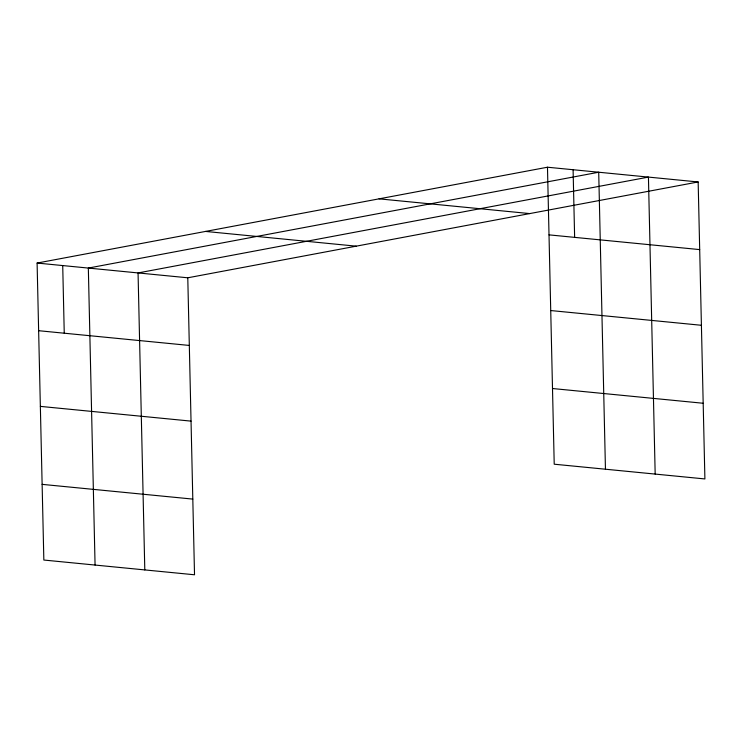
<?xml version="1.0" encoding="UTF-8"?>
<svg xmlns="http://www.w3.org/2000/svg" width="742" height="742" viewBox="0 0 742 742"><rect width="100%" height="100%" fill="white"/><g stroke="black" fill="none" stroke-linecap="round" stroke-linejoin="round"><path stroke-width="1.11" d="M698.157 181.957L187.782 277.796L194.525 574.781L43.843 560.043L37.1 263.058L547.475 167.219L698.157 181.957L704.9 478.942L554.218 464.204L547.475 167.219M379.051 198.847L529.732 213.585M549.015 234.862L699.697 249.6M205.525 231.43L356.206 246.168M550.731 310.546L701.413 325.284M37.1 263.058L187.782 277.796M38.64 330.7L189.321 345.438M552.502 388.52L703.184 403.258M40.356 406.384L191.037 421.122M42.118 484.359L192.809 499.097M655.177 474.082L648.434 177.088L138.058 272.935L144.801 569.921M605.453 469.213L598.711 172.227L88.335 268.066L95.069 565.061M573.093 169.723L574.633 237.366M62.718 265.562L64.248 333.204"/></g></svg>
